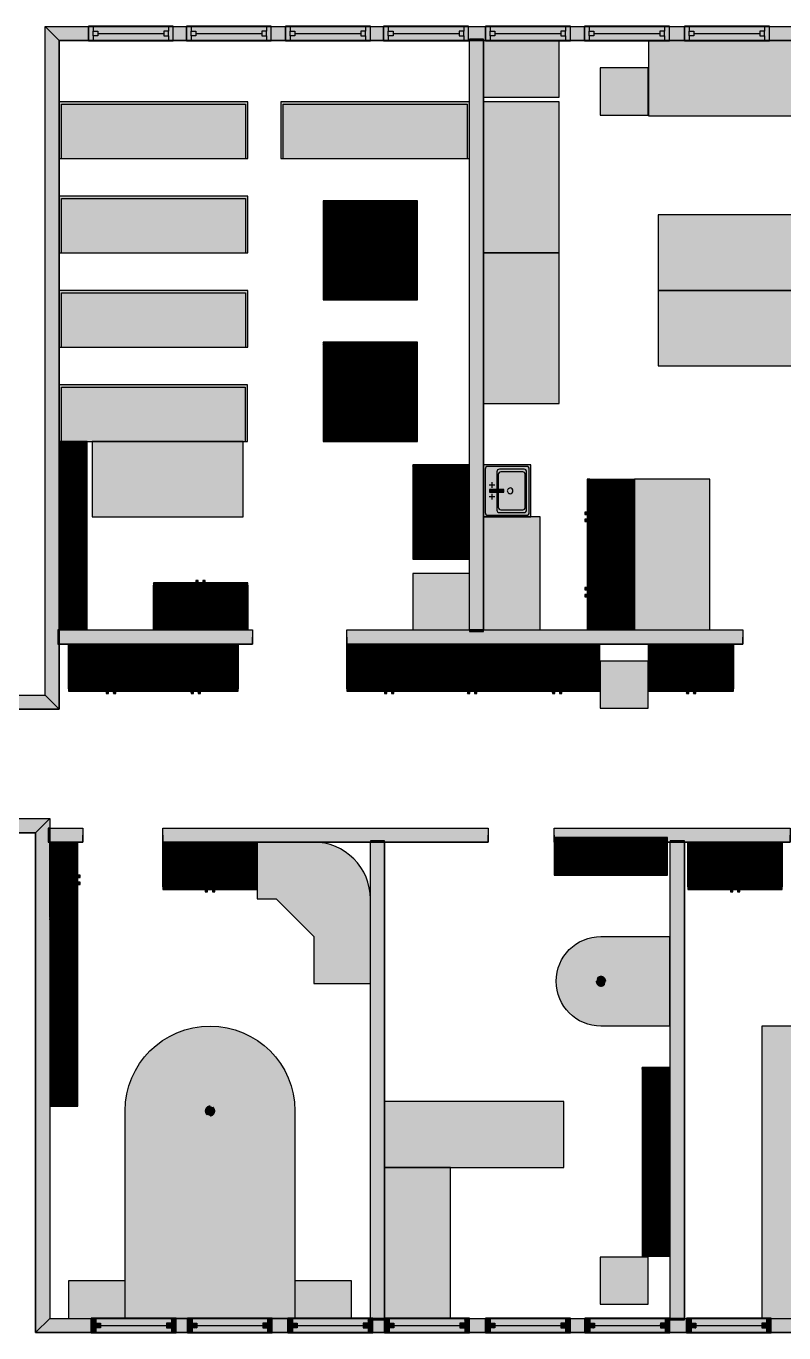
# Model space of a CAD drawing. Extents: x 454 to 49661, y 358 to 15361.
# Drawn here: x 23611 to 31645, y 1505 to 15361 of the extents above; entities that cross this region are included whole.
import ezdxf

# ---------------------------------------------------------------- set-up
doc = ezdxf.new("R2010")
doc.units = 0
doc.header["$LTSCALE"] = 501.19425
doc.header["$MEASUREMENT"] = 0
doc.linetypes.add('DASHED2', pattern=[0.375, 0.25, -0.125])
for name, color, linetype in [('MOUNTABLE', 7, 'CONTINUOUS'), ('OBSTACLE', 7, 'CONTINUOUS'), ('OCCUPIED', 7, 'CONTINUOUS'), ('WALL', 7, 'CONTINUOUS')]:
    doc.layers.add(name, color=color, linetype=linetype)
pattern_1 = [(45, (0, 0), (-2.2352, 2.2352), [])]

msp = doc.modelspace()

# ---------------------------------------------------------------- hatches: boundary and pattern name
at = {"layer": 'MOUNTABLE'}
for points in [[(30206, 14918), (29696, 14918), (29696, 14418), (30206, 14418)], [(23961, 14558), (23961, 13958), (25961, 13958), (25961, 14558)], [(26311, 14558), (26311, 13958), (28311, 13958), (28311, 14558)], [(23961, 13558), (23961, 12958), (25961, 12958), (25961, 13558)], [(23962, 12558), (23962, 11958), (25962, 11958), (25962, 12558)], [(23960, 11558), (23960, 10958), (25960, 10958), (25960, 11558)], [(30206, 8628), (29696, 8628), (29696, 8128), (30206, 8128)], [(30206, 2308), (29696, 2308), (29696, 1808), (30206, 1808)]]:
    msp.add_hatch(color=251, dxfattribs=at).paths.add_polyline_path(points)
at = {"layer": 'OBSTACLE'}
h = msp.add_hatch(dxfattribs=at)
h.set_pattern_fill('ANSI31', scale=25.4, style=0)
h.set_pattern_definition(pattern_1)
h.paths.add_polyline_path([(27761, 13508), (26761, 13508), (26761, 12458), (27761, 12458)], flags=0)
h = msp.add_hatch(dxfattribs=at)
h.set_pattern_fill('ANSI31', scale=25.4, style=0)
h.set_pattern_definition(pattern_1)
h.paths.add_polyline_path([(27761, 12008), (26761, 12008), (26761, 10958), (27761, 10958)], flags=0)
h = msp.add_hatch(dxfattribs=at)
h.set_pattern_fill('ANSI31', scale=25.4, style=0)
h.set_pattern_definition(pattern_1)
h.paths.add_polyline_path([(23960, 8958), (24260, 8958), (24260, 10958), (23960, 10958)], flags=0)
h = msp.add_hatch(dxfattribs=at)
h.set_pattern_fill('ANSI31', scale=25.4, style=0)
h.set_pattern_definition(pattern_1)
h.paths.add_polyline_path([(28311, 10708), (27711, 10708), (27711, 9708), (28311, 9708)], flags=0)
h = msp.add_hatch(dxfattribs=at)
h.set_pattern_fill('ANSI31', scale=25.4, style=0)
h.set_pattern_definition(pattern_1)
h.paths.add_polyline_path([(30061, 10558), (30061, 9758), (29586, 9758), (29586, 10558)], flags=0)
h.paths.add_polyline_path([(29586, 10558), (29561, 10558), (29561, 9758), (29586, 9758)], flags=0)
h = msp.add_hatch(dxfattribs=at)
h.set_pattern_fill('ANSI31', scale=25.4, style=0)
h.set_pattern_definition(pattern_1)
h.paths.add_polyline_path([(29561, 10208), (29536, 10208), (29536, 10183), (29561, 10183)], flags=0)
h.paths.add_polyline_path([(29561, 10133), (29536, 10133), (29536, 10108), (29561, 10108)], flags=0)
h = msp.add_hatch(dxfattribs=at)
h.set_pattern_fill('ANSI31', scale=25.4, style=0)
h.set_pattern_definition(pattern_1)
h.paths.add_polyline_path([(30061, 9758), (30061, 8958), (29586, 8958), (29586, 9758)], flags=0)
h.paths.add_polyline_path([(29586, 9758), (29561, 9758), (29561, 8958), (29586, 8958)], flags=0)
h = msp.add_hatch(dxfattribs=at)
h.set_pattern_fill('ANSI31', scale=25.4, style=0)
h.set_pattern_definition(pattern_1)
h.paths.add_polyline_path([(25961, 8958), (24961, 8958), (24961, 9433), (25961, 9433)], flags=0)
h.paths.add_polyline_path([(25961, 9433), (25961, 9458), (24961, 9458), (24961, 9433)], flags=0)
h = msp.add_hatch(dxfattribs=at)
h.set_pattern_fill('ANSI31', scale=25.4, style=0)
h.set_pattern_definition(pattern_1)
h.paths.add_polyline_path([(25511, 9458), (25511, 9483), (25486, 9483), (25486, 9458)], flags=0)
h.paths.add_polyline_path([(25436, 9458), (25436, 9483), (25411, 9483), (25411, 9458)], flags=0)
h = msp.add_hatch(dxfattribs=at)
h.set_pattern_fill('ANSI31', scale=25.4, style=0)
h.set_pattern_definition(pattern_1)
h.paths.add_polyline_path([(29561, 9408), (29536, 9408), (29536, 9383), (29561, 9383)], flags=0)
h.paths.add_polyline_path([(29561, 9333), (29536, 9333), (29536, 9308), (29561, 9308)], flags=0)
h = msp.add_hatch(dxfattribs=at)
h.set_pattern_fill('ANSI31', scale=25.4, style=0)
h.set_pattern_definition(pattern_1)
h.paths.add_polyline_path([(24061, 8808), (24961, 8808), (24961, 8333), (24061, 8333)], flags=0)
h.paths.add_polyline_path([(24061, 8333), (24061, 8308), (24961, 8308), (24961, 8333)], flags=0)
h = msp.add_hatch(dxfattribs=at)
h.set_pattern_fill('ANSI31', scale=25.4, style=0)
h.set_pattern_definition(pattern_1)
h.paths.add_polyline_path([(24961, 8808), (25861, 8808), (25861, 8333), (24961, 8333)], flags=0)
h.paths.add_polyline_path([(24961, 8333), (24961, 8308), (25861, 8308), (25861, 8333)], flags=0)
h = msp.add_hatch(dxfattribs=at)
h.set_pattern_fill('ANSI31', scale=25.4, style=0)
h.set_pattern_definition(pattern_1)
h.paths.add_polyline_path([(27011, 8808), (27911, 8808), (27911, 8333), (27011, 8333)], flags=0)
h.paths.add_polyline_path([(27011, 8333), (27011, 8308), (27911, 8308), (27911, 8333)], flags=0)
h = msp.add_hatch(dxfattribs=at)
h.set_pattern_fill('ANSI31', scale=25.4, style=0)
h.set_pattern_definition(pattern_1)
h.paths.add_polyline_path([(27891, 8808), (28791, 8808), (28791, 8333), (27891, 8333)], flags=0)
h.paths.add_polyline_path([(27891, 8333), (27891, 8308), (28791, 8308), (28791, 8333)], flags=0)
h = msp.add_hatch(dxfattribs=at)
h.set_pattern_fill('ANSI31', scale=25.4, style=0)
h.set_pattern_definition(pattern_1)
h.paths.add_polyline_path([(28791, 8808), (29691, 8808), (29691, 8333), (28791, 8333)], flags=0)
h.paths.add_polyline_path([(28791, 8333), (28791, 8308), (29691, 8308), (29691, 8333)], flags=0)
h = msp.add_hatch(dxfattribs=at)
h.set_pattern_fill('ANSI31', scale=25.4, style=0)
h.set_pattern_definition(pattern_1)
h.paths.add_polyline_path([(30211, 8808), (31111, 8808), (31111, 8333), (30211, 8333)], flags=0)
h.paths.add_polyline_path([(30211, 8333), (30211, 8308), (31111, 8308), (31111, 8333)], flags=0)
h = msp.add_hatch(dxfattribs=at)
h.set_pattern_fill('ANSI31', scale=25.4, style=0)
h.set_pattern_definition(pattern_1)
h.paths.add_polyline_path([(24461, 8308), (24461, 8283), (24486, 8283), (24486, 8308)], flags=0)
h.paths.add_polyline_path([(24536, 8308), (24536, 8283), (24561, 8283), (24561, 8308)], flags=0)
h = msp.add_hatch(dxfattribs=at)
h.set_pattern_fill('ANSI31', scale=25.4, style=0)
h.set_pattern_definition(pattern_1)
h.paths.add_polyline_path([(25361, 8308), (25361, 8283), (25386, 8283), (25386, 8308)], flags=0)
h.paths.add_polyline_path([(25436, 8308), (25436, 8283), (25461, 8283), (25461, 8308)], flags=0)
h = msp.add_hatch(dxfattribs=at)
h.set_pattern_fill('ANSI31', scale=25.4, style=0)
h.set_pattern_definition(pattern_1)
h.paths.add_polyline_path([(27411, 8308), (27411, 8283), (27436, 8283), (27436, 8308)], flags=0)
h.paths.add_polyline_path([(27486, 8308), (27486, 8283), (27511, 8283), (27511, 8308)], flags=0)
h = msp.add_hatch(dxfattribs=at)
h.set_pattern_fill('ANSI31', scale=25.4, style=0)
h.set_pattern_definition(pattern_1)
h.paths.add_polyline_path([(28291, 8308), (28291, 8283), (28316, 8283), (28316, 8308)], flags=0)
h.paths.add_polyline_path([(28366, 8308), (28366, 8283), (28391, 8283), (28391, 8308)], flags=0)
h = msp.add_hatch(dxfattribs=at)
h.set_pattern_fill('ANSI31', scale=25.4, style=0)
h.set_pattern_definition(pattern_1)
h.paths.add_polyline_path([(29191, 8308), (29191, 8283), (29216, 8283), (29216, 8308)], flags=0)
h.paths.add_polyline_path([(29266, 8308), (29266, 8283), (29291, 8283), (29291, 8308)], flags=0)
h = msp.add_hatch(dxfattribs=at)
h.set_pattern_fill('ANSI31', scale=25.4, style=0)
h.set_pattern_definition(pattern_1)
h.paths.add_polyline_path([(30611, 8308), (30611, 8283), (30636, 8283), (30636, 8308)], flags=0)
h.paths.add_polyline_path([(30686, 8308), (30686, 8283), (30711, 8283), (30711, 8308)], flags=0)
h = msp.add_hatch(dxfattribs=at)
h.set_pattern_fill('ANSI31', scale=25.4, style=0)
h.set_pattern_definition(pattern_1)
h.paths.add_polyline_path([(23861, 5908), (23861, 6708), (24136, 6708), (24136, 5908)], flags=0)
h.paths.add_polyline_path([(24136, 5908), (24161, 5908), (24161, 6708), (24136, 6708)], flags=0)
h = msp.add_hatch(dxfattribs=at)
h.set_pattern_fill('ANSI31', scale=25.4, style=0)
h.set_pattern_definition(pattern_1)
h.paths.add_polyline_path([(25061, 6708), (26061, 6708), (26061, 6233), (25061, 6233)], flags=0)
h.paths.add_polyline_path([(25061, 6233), (25061, 6208), (26061, 6208), (26061, 6233)], flags=0)
h = msp.add_hatch(dxfattribs=at)
h.set_pattern_fill('ANSI31', scale=25.4, style=0)
h.set_pattern_definition(pattern_1)
h.paths.add_polyline_path([(29211, 6758), (29211, 6358), (30411, 6358), (30411, 6758)], flags=0)
h = msp.add_hatch(dxfattribs=at)
h.set_pattern_fill('ANSI31', scale=25.4, style=0)
h.set_pattern_definition(pattern_1)
h.paths.add_polyline_path([(30628, 6708), (31628, 6708), (31628, 6233), (30628, 6233)], flags=0)
h.paths.add_polyline_path([(30628, 6233), (30628, 6208), (31628, 6208), (31628, 6233)], flags=0)
h = msp.add_hatch(dxfattribs=at)
h.set_pattern_fill('ANSI31', scale=25.4, style=0)
h.set_pattern_definition(pattern_1)
h.paths.add_polyline_path([(24161, 6258), (24186, 6258), (24186, 6283), (24161, 6283)], flags=0)
h.paths.add_polyline_path([(24161, 6333), (24186, 6333), (24186, 6358), (24161, 6358)], flags=0)
h = msp.add_hatch(dxfattribs=at)
h.set_pattern_fill('ANSI31', scale=25.4, style=0)
h.set_pattern_definition(pattern_1)
h.paths.add_polyline_path([(25511, 6208), (25511, 6183), (25536, 6183), (25536, 6208)], flags=0)
h.paths.add_polyline_path([(25586, 6208), (25586, 6183), (25611, 6183), (25611, 6208)], flags=0)
h = msp.add_hatch(dxfattribs=at)
h.set_pattern_fill('ANSI31', scale=25.4, style=0)
h.set_pattern_definition(pattern_1)
h.paths.add_polyline_path([(31078, 6208), (31078, 6183), (31103, 6183), (31103, 6208)], flags=0)
h.paths.add_polyline_path([(31153, 6208), (31153, 6183), (31178, 6183), (31178, 6208)], flags=0)
h = msp.add_hatch(dxfattribs=at)
h.set_pattern_fill('ANSI31', scale=25.4, style=0)
h.set_pattern_definition(pattern_1)
h.paths.add_polyline_path([(23861, 3908), (24161, 3908), (24161, 5908), (23861, 5908)], flags=0)
h = msp.add_hatch(dxfattribs=at)
h.set_pattern_fill('ANSI31', scale=25.4, style=0)
h.set_pattern_definition(pattern_1)
h.paths.add_polyline_path([(30441, 4318), (30141, 4318), (30141, 2318), (30441, 2318)], flags=0)
h = msp.add_hatch(dxfattribs=at)
h.set_pattern_fill('ANSI31', scale=25.4, style=0)
h.set_pattern_definition(pattern_1)
h.paths.add_polyline_path([(24301, 1508), (24301, 1658), (24351, 1658), (24351, 1608), (24351, 1558), (24351, 1508)], flags=0)
h.paths.add_polyline_path([(25201, 1508), (25201, 1658), (25151, 1658), (25151, 1608), (25151, 1558), (25151, 1508)], flags=0)
h = msp.add_hatch(dxfattribs=at)
h.set_pattern_fill('ANSI31', scale=25.4, style=0)
h.set_pattern_definition(pattern_1)
h.paths.add_polyline_path([(24351, 1608), (24401, 1608), (24401, 1558), (24351, 1558)], flags=0)
h.paths.add_polyline_path([(25151, 1608), (25101, 1608), (25101, 1558), (25151, 1558)], flags=0)
h = msp.add_hatch(dxfattribs=at)
h.set_pattern_fill('ANSI31', scale=25.4, style=0)
h.set_pattern_definition(pattern_1)
h.paths.add_polyline_path([(25321, 1508), (25321, 1658), (25371, 1658), (25371, 1608), (25371, 1558), (25371, 1508)], flags=0)
h.paths.add_polyline_path([(26221, 1508), (26221, 1658), (26171, 1658), (26171, 1608), (26171, 1558), (26171, 1508)], flags=0)
h = msp.add_hatch(dxfattribs=at)
h.set_pattern_fill('ANSI31', scale=25.4, style=0)
h.set_pattern_definition(pattern_1)
h.paths.add_polyline_path([(25371, 1608), (25421, 1608), (25421, 1558), (25371, 1558)], flags=0)
h.paths.add_polyline_path([(26171, 1608), (26121, 1608), (26121, 1558), (26171, 1558)], flags=0)
h = msp.add_hatch(dxfattribs=at)
h.set_pattern_fill('ANSI31', scale=25.4, style=0)
h.set_pattern_definition(pattern_1)
h.paths.add_polyline_path([(26386, 1508), (26386, 1658), (26436, 1658), (26436, 1608), (26436, 1558), (26436, 1508)], flags=0)
h.paths.add_polyline_path([(27286, 1508), (27286, 1658), (27236, 1658), (27236, 1608), (27236, 1558), (27236, 1508)], flags=0)
h = msp.add_hatch(dxfattribs=at)
h.set_pattern_fill('ANSI31', scale=25.4, style=0)
h.set_pattern_definition(pattern_1)
h.paths.add_polyline_path([(26436, 1608), (26486, 1608), (26486, 1558), (26436, 1558)], flags=0)
h.paths.add_polyline_path([(27236, 1608), (27186, 1608), (27186, 1558), (27236, 1558)], flags=0)
h = msp.add_hatch(dxfattribs=at)
h.set_pattern_fill('ANSI31', scale=25.4, style=0)
h.set_pattern_definition(pattern_1)
h.paths.add_polyline_path([(27411, 1508), (27411, 1658), (27461, 1658), (27461, 1608), (27461, 1558), (27461, 1508)], flags=0)
h.paths.add_polyline_path([(28311, 1508), (28311, 1658), (28261, 1658), (28261, 1608), (28261, 1558), (28261, 1508)], flags=0)
h = msp.add_hatch(dxfattribs=at)
h.set_pattern_fill('ANSI31', scale=25.4, style=0)
h.set_pattern_definition(pattern_1)
h.paths.add_polyline_path([(27461, 1608), (27511, 1608), (27511, 1558), (27461, 1558)], flags=0)
h.paths.add_polyline_path([(28261, 1608), (28211, 1608), (28211, 1558), (28261, 1558)], flags=0)
h = msp.add_hatch(dxfattribs=at)
h.set_pattern_fill('ANSI31', scale=25.4, style=0)
h.set_pattern_definition(pattern_1)
h.paths.add_polyline_path([(28481, 1508), (28481, 1658), (28531, 1658), (28531, 1608), (28531, 1558), (28531, 1508)], flags=0)
h.paths.add_polyline_path([(29381, 1508), (29381, 1658), (29331, 1658), (29331, 1608), (29331, 1558), (29331, 1508)], flags=0)
h = msp.add_hatch(dxfattribs=at)
h.set_pattern_fill('ANSI31', scale=25.4, style=0)
h.set_pattern_definition(pattern_1)
h.paths.add_polyline_path([(28531, 1608), (28581, 1608), (28581, 1558), (28531, 1558)], flags=0)
h.paths.add_polyline_path([(29331, 1608), (29281, 1608), (29281, 1558), (29331, 1558)], flags=0)
h = msp.add_hatch(dxfattribs=at)
h.set_pattern_fill('ANSI31', scale=25.4, style=0)
h.set_pattern_definition(pattern_1)
h.paths.add_polyline_path([(29536, 1508), (29536, 1658), (29586, 1658), (29586, 1608), (29586, 1558), (29586, 1508)], flags=0)
h.paths.add_polyline_path([(30436, 1508), (30436, 1658), (30386, 1658), (30386, 1608), (30386, 1558), (30386, 1508)], flags=0)
h = msp.add_hatch(dxfattribs=at)
h.set_pattern_fill('ANSI31', scale=25.4, style=0)
h.set_pattern_definition(pattern_1)
h.paths.add_polyline_path([(29586, 1608), (29636, 1608), (29636, 1558), (29586, 1558)], flags=0)
h.paths.add_polyline_path([(30386, 1608), (30336, 1608), (30336, 1558), (30386, 1558)], flags=0)
h = msp.add_hatch(dxfattribs=at)
h.set_pattern_fill('ANSI31', scale=25.4, style=0)
h.set_pattern_definition(pattern_1)
h.paths.add_polyline_path([(30611, 1508), (30611, 1658), (30661, 1658), (30661, 1608), (30661, 1558), (30661, 1508)], flags=0)
h.paths.add_polyline_path([(31511, 1508), (31511, 1658), (31461, 1658), (31461, 1608), (31461, 1558), (31461, 1508)], flags=0)
h = msp.add_hatch(dxfattribs=at)
h.set_pattern_fill('ANSI31', scale=25.4, style=0)
h.set_pattern_definition(pattern_1)
h.paths.add_polyline_path([(30661, 1608), (30711, 1608), (30711, 1558), (30661, 1558)], flags=0)
h.paths.add_polyline_path([(31461, 1608), (31411, 1608), (31411, 1558), (31461, 1558)], flags=0)
at = {"layer": 'OCCUPIED'}
for points in [[(28461, 14608), (29261, 14608), (29261, 15208), (28461, 15208)], [(30211, 14408), (31811, 14408), (31811, 15208), (30211, 15208)], [(28461, 14558), (28461, 12958), (29261, 12958), (29261, 14558)], [(30311, 12558), (31911, 12558), (31911, 13358), (30311, 13358)], [(28461, 12958), (28461, 11358), (29261, 11358), (29261, 12958)], [(30311, 11758), (31911, 11758), (31911, 12558), (30311, 12558)], [(25911, 10958), (24311, 10958), (24311, 10158), (25911, 10158)], [(28961, 10158), (28961, 10708), (28461, 10708), (28461, 10158)], [(28903, 10607, 0.414214), (28876, 10634), (28645, 10634, 0.414214), (28617, 10607), (28617, 10259, 0.414214), (28645, 10232), (28876, 10232, 0.414214), (28903, 10259)], [(30061, 10558), (30061, 8958), (30861, 8958), (30861, 10558)], [(28676, 10418), (28676, 10448), (28525, 10448), (28525, 10418)], [(28461, 8958), (29061, 8958), (29061, 10158), (28461, 10158)], [(27711, 8958), (28311, 8958), (28311, 9558), (27711, 9558)], [(27261, 5208), (27261, 6108, 0.414223), (26661, 6708), (26061, 6708), (26061, 6108), (26261, 6108), (26661, 5708), (26661, 5208)], [(30431, 4758), (29706, 4758, -1), (29706, 5708), (30431, 5708)], [(29756, 5233, -1), (29656, 5233, -1)], [(24661, 1658), (24661, 3858, -1), (26461, 3858), (26461, 1658)], [(31411, 1658), (32911, 1658), (32911, 4758), (31411, 4758)], [(25561, 3808, -1), (25561, 3908, -1)], [(27411, 3258), (29311, 3258), (29311, 3958), (27411, 3958)], [(27411, 3258), (27411, 1658), (28111, 1658), (28111, 3258)], [(24061, 1658), (24661, 1658), (24661, 2058), (24061, 2058)], [(26461, 1658), (27061, 1658), (27061, 2058), (26461, 2058)]]:
    msp.add_hatch(color=254, dxfattribs=at).paths.add_polyline_path(points)
h = msp.add_hatch(color=254, dxfattribs=at)
h.paths.add_polyline_path([(28945, 10664, 0.414214), (28917, 10692), (28505, 10692, 0.414214), (28478, 10664), (28478, 10202, 0.414214), (28505, 10174), (28917, 10174, 0.414214), (28945, 10202)])
h.paths.add_polyline_path([(28918, 10636, 0.414214), (28891, 10663), (28630, 10663, 0.414214), (28602, 10636), (28602, 10230, 0.414214), (28630, 10203), (28891, 10203, 0.414214), (28918, 10230)])
at = {"layer": 'WALL'}
for points in [[(23812, 15358), (49661, 15358), (49511, 15208), (23962, 15208)], [(23812, 8268), (23812, 15358), (23962, 15208), (23962, 8118)], [(28311, 15208), (28461, 15208), (28461, 15223), (28311, 15223)], [(28311, 8958), (28311, 15208), (28461, 15208), (28461, 8958)], [(23962, 8808), (23962, 8958), (23947, 8958), (23947, 8808)], [(23962, 8958), (26012, 8958), (26012, 8883), (26012, 8808), (23962, 8808)], [(27011, 8958), (31211, 8958), (31211, 8883), (31211, 8808), (27011, 8808), (27011, 8883)], [(28461, 8958), (28311, 8958), (28311, 8943), (28461, 8943)], [(23511, 8268), (23812, 8268), (23962, 8118), (23361, 8118)], [(21824, 6958), (23861, 6958), (23711, 6808), (21761, 6808)], [(23861, 6958), (23861, 1658), (23711, 1508), (23711, 6808)], [(23861, 6708), (23861, 6858), (23846, 6858), (23846, 6708)], [(23861, 6858), (24211, 6858), (24211, 6783), (24211, 6708), (23861, 6708)], [(25061, 6858), (28511, 6858), (28511, 6783), (28511, 6708), (25061, 6708), (25061, 6783)], [(29211, 6858), (31711, 6858), (31711, 6783), (31711, 6708), (29211, 6708), (29211, 6783)], [(27261, 6708), (27411, 6708), (27411, 6723), (27261, 6723)], [(27261, 1658), (27261, 6708), (27411, 6708), (27411, 1658)], [(30441, 6708), (30591, 6708), (30591, 6723), (30441, 6723)], [(30441, 1658), (30441, 6708), (30591, 6708), (30591, 1658)], [(23861, 1658), (49511, 1658), (49661, 1508), (23711, 1508)], [(27411, 1658), (27261, 1658), (27261, 1643), (27411, 1643)], [(30591, 1658), (30441, 1658), (30441, 1643), (30591, 1643)]]:
    msp.add_hatch(color=253, dxfattribs=at).paths.add_polyline_path(points)

# ---------------------------------------------------------------- linework, layer by layer
at = {"layer": 'MOUNTABLE', "linetype": 'CONTINUOUS'}
for points in [[(30206, 14918), (29696, 14918), (29696, 14418), (30206, 14418)], [(23961, 14558), (23961, 13958), (25961, 13958), (25961, 14558)], [(26311, 14558), (26311, 13958), (28311, 13958), (28311, 14558)], [(23961, 13558), (23961, 12958), (25961, 12958), (25961, 13558)], [(23962, 12558), (23962, 11958), (25962, 11958), (25962, 12558)], [(23960, 11558), (23960, 10958), (25960, 10958), (25960, 11558)], [(30206, 8628), (29696, 8628), (29696, 8128), (30206, 8128)], [(30206, 2308), (29696, 2308), (29696, 1808), (30206, 1808)]]:
    msp.add_lwpolyline(points, close=True, dxfattribs=at)
for points in [[(23986, 13958), (23986, 14533), (25936, 14533), (25936, 13958)], [(26336, 13958), (26336, 14533), (28286, 14533), (28286, 13958)], [(23986, 12958), (23986, 13533), (25936, 13533), (25936, 12958)], [(23987, 11958), (23987, 12533), (25937, 12533), (25937, 11958)], [(23985, 10958), (23985, 11533), (25935, 11533), (25935, 10958)]]:
    msp.add_lwpolyline(points, dxfattribs=at)
at = {"layer": 'OBSTACLE', "linetype": 'CONTINUOUS'}
for p, q in [((24271, 15208), (24271, 15358)), ((24271, 15358), (24321, 15358)), ((24271, 15208), (24271, 15358)), ((24321, 15358), (24321, 15308)), ((24321, 15258), (24321, 15208)), ((24371, 15283), (25071, 15283)), ((25171, 15358), (25121, 15358)), ((25121, 15358), (25121, 15308)), ((25121, 15258), (25121, 15208)), ((25171, 15208), (25171, 15358)), ((25171, 15208), (25171, 15358)), ((25311, 15208), (25311, 15358)), ((25311, 15358), (25361, 15358)), ((25311, 15208), (25311, 15358)), ((25361, 15358), (25361, 15308)), ((25361, 15258), (25361, 15208)), ((25411, 15283), (26111, 15283)), ((26211, 15358), (26161, 15358)), ((26161, 15358), (26161, 15308)), ((26161, 15258), (26161, 15208)), ((26211, 15208), (26211, 15358)), ((26211, 15208), (26211, 15358)), ((26361, 15208), (26361, 15358)), ((26361, 15358), (26411, 15358)), ((26361, 15208), (26361, 15358)), ((26411, 15358), (26411, 15308)), ((26411, 15258), (26411, 15208)), ((26461, 15283), (27161, 15283)), ((27261, 15358), (27211, 15358)), ((27211, 15358), (27211, 15308)), ((27211, 15258), (27211, 15208)), ((27261, 15208), (27261, 15358)), ((27261, 15208), (27261, 15358)), ((27401, 15208), (27401, 15358)), ((27401, 15358), (27451, 15358)), ((27401, 15208), (27401, 15358)), ((27451, 15358), (27451, 15308)), ((27451, 15258), (27451, 15208)), ((27501, 15283), (28201, 15283)), ((28301, 15358), (28251, 15358)), ((28251, 15358), (28251, 15308)), ((28251, 15258), (28251, 15208)), ((28301, 15208), (28301, 15358)), ((28301, 15208), (28301, 15358)), ((28481, 15208), (28481, 15358)), ((28481, 15358), (28531, 15358)), ((28481, 15208), (28481, 15358)), ((28531, 15358), (28531, 15308)), ((28531, 15258), (28531, 15208)), ((28581, 15283), (29281, 15283)), ((29381, 15358), (29331, 15358)), ((29331, 15358), (29331, 15308)), ((29331, 15258), (29331, 15208)), ((29381, 15208), (29381, 15358)), ((29381, 15208), (29381, 15358)), ((29531, 15208), (29531, 15358)), ((29531, 15358), (29581, 15358)), ((29531, 15208), (29531, 15358)), ((29581, 15358), (29581, 15308)), ((29581, 15258), (29581, 15208)), ((29631, 15283), (30331, 15283)), ((30431, 15358), (30381, 15358)), ((30381, 15358), (30381, 15308)), ((30381, 15258), (30381, 15208)), ((30431, 15208), (30431, 15358)), ((30431, 15208), (30431, 15358)), ((30591, 15208), (30591, 15358)), ((30591, 15358), (30641, 15358)), ((30591, 15208), (30591, 15358)), ((30641, 15358), (30641, 15308)), ((30641, 15258), (30641, 15208)), ((30691, 15283), (31391, 15283)), ((31491, 15358), (31441, 15358)), ((31441, 15358), (31441, 15308)), ((31441, 15258), (31441, 15208)), ((31491, 15208), (31491, 15358)), ((31491, 15208), (31491, 15358)), ((24321, 15208), (24271, 15208)), ((25121, 15208), (25171, 15208)), ((25361, 15208), (25311, 15208)), ((26161, 15208), (26211, 15208)), ((26411, 15208), (26361, 15208)), ((27211, 15208), (27261, 15208)), ((27451, 15208), (27401, 15208)), ((28251, 15208), (28301, 15208)), ((28531, 15208), (28481, 15208)), ((29331, 15208), (29381, 15208)), ((29581, 15208), (29531, 15208)), ((30381, 15208), (30431, 15208)), ((30641, 15208), (30591, 15208)), ((31441, 15208), (31491, 15208)), ((29586, 10158), (29561, 10158)), ((25461, 9433), (25461, 9458)), ((29586, 9358), (29561, 9358)), ((24511, 8333), (24511, 8308)), ((25411, 8333), (25411, 8308)), ((27461, 8333), (27461, 8308)), ((28341, 8333), (28341, 8308)), ((29241, 8333), (29241, 8308)), ((30661, 8333), (30661, 8308)), ((24136, 6308), (24161, 6308)), ((25561, 6233), (25561, 6208)), ((31128, 6233), (31128, 6208)), ((24301, 1508), (24301, 1658)), ((24301, 1658), (24351, 1658)), ((24301, 1508), (24301, 1658)), ((24351, 1658), (24351, 1608)), ((24351, 1558), (24351, 1508)), ((24401, 1583), (25101, 1583)), ((25201, 1658), (25151, 1658)), ((25151, 1658), (25151, 1608)), ((25151, 1558), (25151, 1508)), ((25201, 1508), (25201, 1658)), ((25201, 1508), (25201, 1658)), ((25321, 1508), (25321, 1658)), ((25321, 1658), (25371, 1658)), ((25321, 1508), (25321, 1658)), ((25371, 1658), (25371, 1608)), ((25371, 1558), (25371, 1508)), ((25421, 1583), (26121, 1583)), ((26221, 1658), (26171, 1658)), ((26171, 1658), (26171, 1608)), ((26171, 1558), (26171, 1508)), ((26221, 1508), (26221, 1658)), ((26221, 1508), (26221, 1658)), ((26386, 1508), (26386, 1658)), ((26386, 1658), (26436, 1658)), ((26386, 1508), (26386, 1658)), ((26436, 1658), (26436, 1608)), ((26436, 1558), (26436, 1508)), ((26486, 1583), (27186, 1583)), ((27286, 1658), (27236, 1658)), ((27236, 1658), (27236, 1608)), ((27236, 1558), (27236, 1508)), ((27286, 1508), (27286, 1658)), ((27286, 1508), (27286, 1658)), ((27411, 1508), (27411, 1658)), ((27411, 1658), (27461, 1658)), ((27411, 1508), (27411, 1658)), ((27461, 1658), (27461, 1608)), ((27461, 1558), (27461, 1508)), ((27511, 1583), (28211, 1583)), ((28311, 1658), (28261, 1658)), ((28261, 1658), (28261, 1608)), ((28261, 1558), (28261, 1508)), ((28311, 1508), (28311, 1658)), ((28311, 1508), (28311, 1658)), ((28481, 1508), (28481, 1658)), ((28481, 1658), (28531, 1658)), ((28481, 1508), (28481, 1658)), ((28531, 1658), (28531, 1608)), ((28531, 1558), (28531, 1508)), ((28581, 1583), (29281, 1583)), ((29381, 1658), (29331, 1658)), ((29331, 1658), (29331, 1608)), ((29331, 1558), (29331, 1508)), ((29381, 1508), (29381, 1658)), ((29381, 1508), (29381, 1658)), ((29536, 1508), (29536, 1658)), ((29536, 1658), (29586, 1658)), ((29536, 1508), (29536, 1658)), ((29586, 1658), (29586, 1608)), ((29586, 1558), (29586, 1508)), ((29636, 1583), (30336, 1583)), ((30436, 1658), (30386, 1658)), ((30386, 1658), (30386, 1608)), ((30386, 1558), (30386, 1508)), ((30436, 1508), (30436, 1658)), ((30436, 1508), (30436, 1658)), ((30611, 1508), (30611, 1658)), ((30611, 1658), (30661, 1658)), ((30611, 1508), (30611, 1658)), ((30661, 1658), (30661, 1608)), ((30661, 1558), (30661, 1508)), ((30711, 1583), (31411, 1583)), ((31511, 1658), (31461, 1658)), ((31461, 1658), (31461, 1608)), ((31461, 1558), (31461, 1508)), ((31511, 1508), (31511, 1658)), ((31511, 1508), (31511, 1658)), ((24351, 1508), (24301, 1508)), ((25151, 1508), (25201, 1508)), ((25371, 1508), (25321, 1508)), ((26171, 1508), (26221, 1508)), ((26436, 1508), (26386, 1508)), ((27236, 1508), (27286, 1508)), ((27461, 1508), (27411, 1508)), ((28261, 1508), (28311, 1508)), ((28531, 1508), (28481, 1508)), ((29331, 1508), (29381, 1508)), ((29586, 1508), (29536, 1508)), ((30386, 1508), (30436, 1508)), ((30661, 1508), (30611, 1508)), ((31461, 1508), (31511, 1508))]:
    msp.add_line(p, q, dxfattribs=at)
for points in [[(24271, 15205), (25171, 15205), (25171, 15361), (24271, 15361)], [(24321, 15308), (24371, 15308), (24371, 15258), (24321, 15258)], [(25121, 15308), (25071, 15308), (25071, 15258), (25121, 15258)], [(25311, 15205), (26211, 15205), (26211, 15361), (25311, 15361)], [(25361, 15308), (25411, 15308), (25411, 15258), (25361, 15258)], [(26161, 15308), (26111, 15308), (26111, 15258), (26161, 15258)], [(26361, 15205), (27261, 15205), (27261, 15361), (26361, 15361)], [(26411, 15308), (26461, 15308), (26461, 15258), (26411, 15258)], [(27211, 15308), (27161, 15308), (27161, 15258), (27211, 15258)], [(27401, 15205), (28301, 15205), (28301, 15361), (27401, 15361)], [(27451, 15308), (27501, 15308), (27501, 15258), (27451, 15258)], [(28251, 15308), (28201, 15308), (28201, 15258), (28251, 15258)], [(28481, 15205), (29381, 15205), (29381, 15361), (28481, 15361)], [(28531, 15308), (28581, 15308), (28581, 15258), (28531, 15258)], [(29331, 15308), (29281, 15308), (29281, 15258), (29331, 15258)], [(29531, 15205), (30431, 15205), (30431, 15361), (29531, 15361)], [(29581, 15308), (29631, 15308), (29631, 15258), (29581, 15258)], [(30381, 15308), (30331, 15308), (30331, 15258), (30381, 15258)], [(30591, 15205), (31491, 15205), (31491, 15361), (30591, 15361)], [(30641, 15308), (30691, 15308), (30691, 15258), (30641, 15258)], [(31441, 15308), (31391, 15308), (31391, 15258), (31441, 15258)], [(27761, 13508), (26761, 13508), (26761, 12458), (27761, 12458)], [(27761, 12008), (26761, 12008), (26761, 10958), (27761, 10958)], [(23960, 8958), (24260, 8958), (24260, 10958), (23960, 10958)], [(28311, 10708), (27711, 10708), (27711, 9708), (28311, 9708)], [(29586, 10558), (29561, 10558), (29561, 9758), (29586, 9758)], [(30061, 10558), (30061, 9758), (29586, 9758), (29586, 10558)], [(29561, 10208), (29536, 10208), (29536, 10183), (29561, 10183)], [(29561, 10133), (29536, 10133), (29536, 10108), (29561, 10108)], [(29586, 9758), (29561, 9758), (29561, 8958), (29586, 8958)], [(30061, 9758), (30061, 8958), (29586, 8958), (29586, 9758)], [(25961, 9433), (25961, 9458), (24961, 9458), (24961, 9433)], [(25961, 8958), (24961, 8958), (24961, 9433), (25961, 9433)], [(25436, 9458), (25436, 9483), (25411, 9483), (25411, 9458)], [(25511, 9458), (25511, 9483), (25486, 9483), (25486, 9458)], [(29561, 9408), (29536, 9408), (29536, 9383), (29561, 9383)], [(29561, 9333), (29536, 9333), (29536, 9308), (29561, 9308)], [(24061, 8808), (24961, 8808), (24961, 8333), (24061, 8333)], [(24961, 8808), (25861, 8808), (25861, 8333), (24961, 8333)], [(27011, 8808), (27911, 8808), (27911, 8333), (27011, 8333)], [(27891, 8808), (28791, 8808), (28791, 8333), (27891, 8333)], [(28791, 8808), (29691, 8808), (29691, 8333), (28791, 8333)], [(30211, 8808), (31111, 8808), (31111, 8333), (30211, 8333)], [(24061, 8333), (24061, 8308), (24961, 8308), (24961, 8333)], [(24961, 8333), (24961, 8308), (25861, 8308), (25861, 8333)], [(27011, 8333), (27011, 8308), (27911, 8308), (27911, 8333)], [(27891, 8333), (27891, 8308), (28791, 8308), (28791, 8333)], [(28791, 8333), (28791, 8308), (29691, 8308), (29691, 8333)], [(30211, 8333), (30211, 8308), (31111, 8308), (31111, 8333)], [(24461, 8308), (24461, 8283), (24486, 8283), (24486, 8308)], [(24536, 8308), (24536, 8283), (24561, 8283), (24561, 8308)], [(25361, 8308), (25361, 8283), (25386, 8283), (25386, 8308)], [(25436, 8308), (25436, 8283), (25461, 8283), (25461, 8308)], [(27411, 8308), (27411, 8283), (27436, 8283), (27436, 8308)], [(27486, 8308), (27486, 8283), (27511, 8283), (27511, 8308)], [(28291, 8308), (28291, 8283), (28316, 8283), (28316, 8308)], [(28366, 8308), (28366, 8283), (28391, 8283), (28391, 8308)], [(29191, 8308), (29191, 8283), (29216, 8283), (29216, 8308)], [(29266, 8308), (29266, 8283), (29291, 8283), (29291, 8308)], [(30611, 8308), (30611, 8283), (30636, 8283), (30636, 8308)], [(30686, 8308), (30686, 8283), (30711, 8283), (30711, 8308)], [(23861, 5908), (23861, 6708), (24136, 6708), (24136, 5908)], [(24136, 5908), (24161, 5908), (24161, 6708), (24136, 6708)], [(25061, 6708), (26061, 6708), (26061, 6233), (25061, 6233)], [(29211, 6758), (29211, 6358), (30411, 6358), (30411, 6758)], [(30628, 6708), (31628, 6708), (31628, 6233), (30628, 6233)], [(24161, 6333), (24186, 6333), (24186, 6358), (24161, 6358)], [(24161, 6258), (24186, 6258), (24186, 6283), (24161, 6283)], [(25061, 6233), (25061, 6208), (26061, 6208), (26061, 6233)], [(25511, 6208), (25511, 6183), (25536, 6183), (25536, 6208)], [(25586, 6208), (25586, 6183), (25611, 6183), (25611, 6208)], [(30628, 6233), (30628, 6208), (31628, 6208), (31628, 6233)], [(31078, 6208), (31078, 6183), (31103, 6183), (31103, 6208)], [(31153, 6208), (31153, 6183), (31178, 6183), (31178, 6208)], [(23861, 3908), (24161, 3908), (24161, 5908), (23861, 5908)], [(30441, 4318), (30141, 4318), (30141, 2318), (30441, 2318)], [(24301, 1505), (25201, 1505), (25201, 1661), (24301, 1661)], [(24351, 1608), (24401, 1608), (24401, 1558), (24351, 1558)], [(25151, 1608), (25101, 1608), (25101, 1558), (25151, 1558)], [(25321, 1505), (26221, 1505), (26221, 1661), (25321, 1661)], [(25371, 1608), (25421, 1608), (25421, 1558), (25371, 1558)], [(26171, 1608), (26121, 1608), (26121, 1558), (26171, 1558)], [(26386, 1505), (27286, 1505), (27286, 1661), (26386, 1661)], [(26436, 1608), (26486, 1608), (26486, 1558), (26436, 1558)], [(27236, 1608), (27186, 1608), (27186, 1558), (27236, 1558)], [(27411, 1505), (28311, 1505), (28311, 1661), (27411, 1661)], [(27461, 1608), (27511, 1608), (27511, 1558), (27461, 1558)], [(28261, 1608), (28211, 1608), (28211, 1558), (28261, 1558)], [(28481, 1505), (29381, 1505), (29381, 1661), (28481, 1661)], [(28531, 1608), (28581, 1608), (28581, 1558), (28531, 1558)], [(29331, 1608), (29281, 1608), (29281, 1558), (29331, 1558)], [(29536, 1505), (30436, 1505), (30436, 1661), (29536, 1661)], [(29586, 1608), (29636, 1608), (29636, 1558), (29586, 1558)], [(30386, 1608), (30336, 1608), (30336, 1558), (30386, 1558)], [(30611, 1505), (31511, 1505), (31511, 1661), (30611, 1661)], [(30661, 1608), (30711, 1608), (30711, 1558), (30661, 1558)], [(31461, 1608), (31411, 1608), (31411, 1558), (31461, 1558)]]:
    msp.add_lwpolyline(points, close=True, dxfattribs=at)
for points in [[(26761, 13483), (27736, 13483), (27736, 12483), (26761, 12483)], [(26761, 11983), (27736, 11983), (27736, 10983), (26761, 10983)], [(24260, 8983), (23985, 8983), (23985, 10933), (24260, 10933)], [(27711, 10683), (28286, 10683), (28286, 9733), (27711, 9733)], [(29236, 6358), (29236, 6733), (30386, 6733), (30386, 6358)], [(24161, 3933), (23886, 3933), (23886, 5883), (24161, 5883)], [(30141, 4293), (30416, 4293), (30416, 2343), (30141, 2343)]]:
    msp.add_lwpolyline(points, dxfattribs=at)
at = {"layer": 'OCCUPIED', "linetype": 'CONTINUOUS'}
for p, q in [((28522, 10496), (28582, 10496)), ((28553, 10464), (28553, 10525)), ((28553, 10341), (28553, 10402)), ((28522, 10373), (28582, 10373))]:
    msp.add_line(p, q, dxfattribs=at)
for points in [[(28461, 14608), (29261, 14608), (29261, 15208), (28461, 15208)], [(30211, 14408), (31811, 14408), (31811, 15208), (30211, 15208)], [(28461, 14558), (28461, 12958), (29261, 12958), (29261, 14558)], [(30311, 12558), (31911, 12558), (31911, 13358), (30311, 13358)], [(28461, 12958), (28461, 11358), (29261, 11358), (29261, 12958)], [(30311, 11758), (31911, 11758), (31911, 12558), (30311, 12558)], [(25911, 10958), (24311, 10958), (24311, 10158), (25911, 10158)], [(28961, 10158), (28961, 10708), (28461, 10708), (28461, 10158)], [(30061, 10558), (30061, 8958), (30861, 8958), (30861, 10558)], [(28676, 10418), (28676, 10448), (28525, 10448), (28525, 10418)], [(28461, 8958), (29061, 8958), (29061, 10158), (28461, 10158)], [(27711, 8958), (28311, 8958), (28311, 9558), (27711, 9558)], [(31411, 1658), (32911, 1658), (32911, 4758), (31411, 4758)], [(27411, 3258), (29311, 3258), (29311, 3958), (27411, 3958)], [(27411, 3258), (27411, 1658), (28111, 1658), (28111, 3258)], [(24061, 1658), (24661, 1658), (24661, 2058), (24061, 2058)], [(26461, 1658), (27061, 1658), (27061, 2058), (26461, 2058)]]:
    msp.add_lwpolyline(points, close=True, dxfattribs=at)
for points in [[(28945, 10664, 0.414214), (28917, 10692), (28505, 10692, 0.414214), (28478, 10664), (28478, 10202, 0.414214), (28505, 10174), (28917, 10174, 0.414214), (28945, 10202)], [(28918, 10636, 0.414214), (28891, 10663), (28630, 10663, 0.414214), (28602, 10636), (28602, 10230, 0.414214), (28630, 10203), (28891, 10203, 0.414214), (28918, 10230)], [(28903, 10607, 0.414214), (28876, 10634), (28645, 10634, 0.414214), (28617, 10607), (28617, 10259, 0.414214), (28645, 10232), (28876, 10232, 0.414214), (28903, 10259)], [(27261, 5208), (27261, 6108, 0.414223), (26661, 6708), (26061, 6708), (26061, 6108), (26261, 6108), (26661, 5708), (26661, 5208)], [(30431, 4758), (29706, 4758, -1), (29706, 5708), (30431, 5708)], [(24661, 1658), (24661, 3858, -1), (26461, 3858), (26461, 1658)]]:
    msp.add_lwpolyline(points, format="xyb", close=True, dxfattribs=at)
at = {"layer": 'OCCUPIED', "linetype": 'DASHED2'}
for points in [[(29756, 5233, -1), (29656, 5233, -1)], [(25561, 3808, -1), (25561, 3908, -1)]]:
    msp.add_lwpolyline(points, format="xyb", close=True, dxfattribs=at)
at = {"layer": 'OCCUPIED', "linetype": 'CONTINUOUS'}
for start_param, end_param in [(0, 3.141593), (3.141593, 6.283185)]:
    msp.add_ellipse((28743, 10433), major_axis=(0, 30.6), ratio=0.984279, start_param=start_param, end_param=end_param, dxfattribs=at)
at = {"layer": 'WALL', "linetype": 'CONTINUOUS'}
for p, q in [((23812, 15358), (49661, 15358)), ((23812, 8268), (23812, 15358)), ((23962, 15208), (49511, 15208)), ((23962, 8118), (23962, 15208)), ((28311, 8958), (28311, 15208)), ((28461, 8958), (28461, 15208)), ((23511, 8268), (23812, 8268)), ((23361, 8118), (23962, 8118)), ((21824, 6958), (23861, 6958)), ((23861, 6958), (23861, 1658)), ((21761, 6808), (23711, 6808)), ((23711, 6808), (23711, 1508)), ((27261, 1658), (27261, 6708)), ((27411, 1658), (27411, 6708)), ((30441, 1658), (30441, 6708)), ((30591, 1658), (30591, 6708)), ((23861, 1658), (49511, 1658)), ((23711, 1508), (49661, 1508))]:
    msp.add_line(p, q, dxfattribs=at)
for points in [[(23812, 15358), (49661, 15358), (49511, 15208), (23962, 15208)], [(23812, 8268), (23812, 15358), (23962, 15208), (23962, 8118)], [(28311, 15208), (28461, 15208), (28461, 15223), (28311, 15223)], [(28311, 8958), (28311, 15208), (28461, 15208), (28461, 8958)], [(23962, 8808), (23962, 8958), (23947, 8958), (23947, 8808)], [(23962, 8958), (26012, 8958), (26012, 8883), (26012, 8808), (23962, 8808)], [(27011, 8958), (31211, 8958), (31211, 8883), (31211, 8808), (27011, 8808), (27011, 8883)], [(28461, 8958), (28311, 8958), (28311, 8943), (28461, 8943)], [(23511, 8268), (23812, 8268), (23962, 8118), (23361, 8118)], [(21824, 6958), (23861, 6958), (23711, 6808), (21761, 6808)], [(23861, 6958), (23861, 1658), (23711, 1508), (23711, 6808)], [(23861, 6708), (23861, 6858), (23846, 6858), (23846, 6708)], [(23861, 6858), (24211, 6858), (24211, 6783), (24211, 6708), (23861, 6708)], [(25061, 6858), (28511, 6858), (28511, 6783), (28511, 6708), (25061, 6708), (25061, 6783)], [(29211, 6858), (31711, 6858), (31711, 6783), (31711, 6708), (29211, 6708), (29211, 6783)], [(27261, 6708), (27411, 6708), (27411, 6723), (27261, 6723)], [(27261, 1658), (27261, 6708), (27411, 6708), (27411, 1658)], [(30441, 6708), (30591, 6708), (30591, 6723), (30441, 6723)], [(30441, 1658), (30441, 6708), (30591, 6708), (30591, 1658)], [(23861, 1658), (49511, 1658), (49661, 1508), (23711, 1508)], [(27411, 1658), (27261, 1658), (27261, 1643), (27411, 1643)], [(30591, 1658), (30441, 1658), (30441, 1643), (30591, 1643)]]:
    msp.add_lwpolyline(points, close=True, dxfattribs=at)
for points in [[(23962, 8958), (26012, 8958), (26012, 8883)], [(23962, 8808), (26012, 8808), (26012, 8883)], [(27011, 8883), (27011, 8958), (31211, 8958), (31211, 8883)], [(27011, 8883), (27011, 8808), (31211, 8808), (31211, 8883)], [(23861, 6858), (24211, 6858), (24211, 6783)], [(25061, 6783), (25061, 6858), (28511, 6858), (28511, 6783)], [(29211, 6783), (29211, 6858), (31711, 6858), (31711, 6783)], [(23861, 6708), (24211, 6708), (24211, 6783)], [(25061, 6783), (25061, 6708), (28511, 6708), (28511, 6783)], [(29211, 6783), (29211, 6708), (31711, 6708), (31711, 6783)]]:
    msp.add_lwpolyline(points, dxfattribs=at)

doc.saveas('drawing.dxf')
